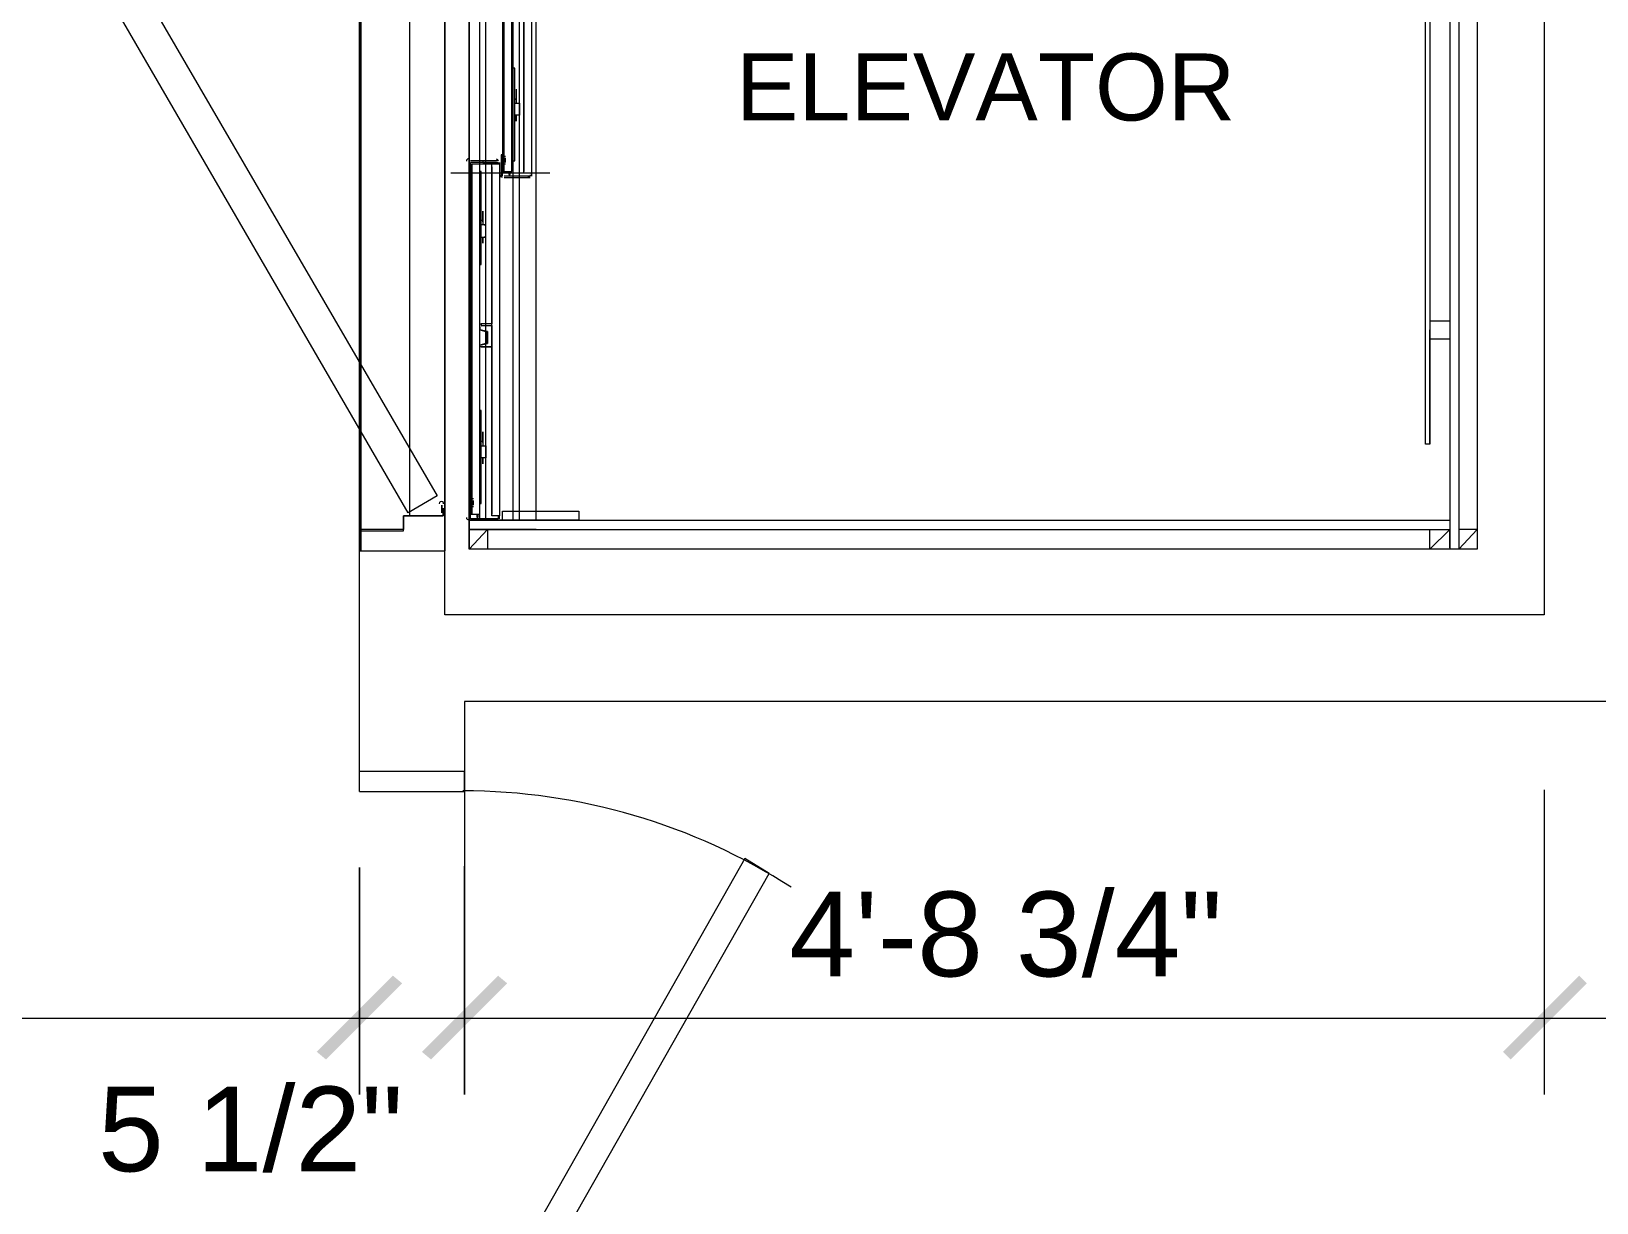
# Model space of a CAD drawing. Header units: millimetres. Extents: x 58 to 2247, y 57 to 1671.
# Drawn here: x 859.8 to 942, y 687.4 to 748.9 of the extents above; entities that cross this region are included whole.
import ezdxf

# ---------------------------------------------------------------- set-up
doc = ezdxf.new("R2010")
doc.units = ezdxf.units.MM
doc.header["$LTSCALE"] = 0.5
for name, color, linetype in [('PDF_Geometry', 7, 'Continuous'), ('PDF_Solid Fills', 7, 'Continuous'), ('PDF_Text', 7, 'Continuous')]:
    doc.layers.add(name, color=color, linetype=linetype)
doc.styles.add('PDF ArialMT', font='arial.ttf')

msp = doc.modelspace()

# ---------------------------------------------------------------- linework, layer by layer
at = {"layer": 'PDF_Geometry', "lineweight": 20}
for points in [[(877.021, 709.01), (877.021, 786.529), (1026.06, 786.529), (1026.06, 798.529), (1054.54, 798.529)], [(939.261, 780.289), (939.261, 718.29), (881.501, 718.29), (881.501, 781.009), (939.261, 781.009)], [(979.181, 713.73), (882.541, 713.73), (882.541, 709.01)]]:
    msp.add_lwpolyline(points, dxfattribs=at)
at = {"layer": 'PDF_Geometry', "color": 253, "lineweight": 5, "true_color": 0xa1a1a1}
for points in [[(882.781, 723.25), (886.301, 723.25), (886.301, 776.369), (882.781, 776.369)], [(886.061, 759.969), (886.061, 760.049), (886.061, 759.969), (886.061, 741.489), (885.661, 741.489), (885.661, 759.969)], [(883.501, 738.13), (883.501, 737.81)], [(883.501, 726.53), (883.501, 726.21)]]:
    msp.add_lwpolyline(points, close=True, dxfattribs=at)
for points in [[(883.341, 723.25), (883.341, 776.369)], [(883.661, 723.25), (883.661, 776.369)], [(885.101, 723.25), (885.101, 776.369)], [(885.421, 723.25), (885.421, 776.369)], [(886.301, 721.73), (882.781, 721.73), (882.781, 770.529)], [(884.621, 741.569), (884.621, 759.969), (885.901, 759.969), (885.901, 760.049), (884.541, 760.049), (884.541, 741.569), (885.021, 741.569), (885.021, 759.969)], [(885.661, 759.809), (885.661, 751.569), (885.101, 751.569), (885.101, 751.489), (885.661, 751.489), (885.661, 750.369), (885.661, 741.569)], [(885.021, 742.129), (885.181, 742.129), (885.181, 747.009), (885.021, 747.009)], [(885.181, 745.409), (885.181, 745.329), (885.181, 745.569), (885.181, 745.889)], [(885.181, 745.169), (885.341, 745.169), (885.421, 745.169), (885.421, 744.529), (885.341, 744.529), (885.181, 744.529), (885.181, 744.209)], [(885.181, 745.169), (885.181, 745.169)], [(885.261, 745.889), (885.261, 745.169), (885.341, 745.169)], [(885.261, 745.169), (885.261, 745.169)], [(885.181, 744.529), (885.181, 744.529)], [(885.341, 744.529), (885.261, 744.529), (885.261, 744.209)], [(885.181, 744.209), (885.181, 744.209)], [(882.781, 742.049), (882.781, 741.249), (882.861, 741.249)], [(883.501, 742.129), (882.861, 742.129)], [(882.941, 723.57), (882.941, 741.969), (884.221, 741.969), (884.221, 742.049), (882.861, 742.049), (882.861, 723.57), (883.341, 723.57), (883.341, 741.969)], [(883.981, 741.809), (883.981, 733.57), (883.421, 733.57), (883.421, 733.49), (883.981, 733.49), (883.981, 732.37), (883.981, 723.57)], [(884.381, 742.049), (884.381, 741.969), (884.381, 723.49), (883.981, 723.49), (883.981, 741.969), (884.381, 741.969)], [(884.301, 742.049), (884.301, 742.049)], [(884.541, 741.329), (884.541, 742.449), (884.461, 742.449), (884.461, 741.329)], [(884.621, 742.449), (884.621, 742.449)], [(884.701, 742.369), (884.621, 742.369)], [(884.621, 741.809), (884.621, 741.889), (884.621, 741.969), (884.701, 741.969)], [(884.621, 741.809), (884.621, 741.809)], [(884.701, 742.369), (884.701, 742.369)], [(884.701, 742.049), (884.701, 742.129), (884.701, 742.209), (884.701, 742.289)], [(884.701, 741.969), (884.701, 741.969)], [(887.021, 741.489), (881.821, 741.489)], [(882.781, 741.489), (882.781, 734.45)], [(883.341, 736.69), (883.421, 736.69), (883.421, 741.569), (883.341, 741.569)], [(884.621, 741.729), (884.621, 741.729)], [(884.621, 741.329), (884.621, 741.329)], [(885.981, 741.329), (884.621, 741.329)], [(884.621, 741.249), (885.981, 741.249)], [(884.861, 741.569), (884.861, 741.409), (884.941, 741.409), (884.941, 741.569)], [(885.661, 741.569), (885.661, 741.569)], [(885.981, 741.329), (885.981, 741.329)], [(886.061, 741.489), (886.061, 741.329), (886.061, 741.489)], [(886.301, 741.489), (886.301, 741.489)], [(883.421, 739.01), (883.501, 739.01), (883.501, 738.93), (883.501, 739.17), (883.501, 739.49), (883.501, 738.77)], [(883.501, 739.49), (883.501, 739.49)], [(883.421, 738.13), (883.501, 738.13), (883.661, 738.13), (883.661, 738.77), (883.501, 738.77), (883.421, 738.77)], [(883.501, 739.17), (883.501, 739.17)], [(883.581, 738.77), (883.661, 738.77)], [(883.661, 738.77), (883.661, 738.77)], [(883.661, 738.77), (883.661, 738.77)], [(883.581, 738.13), (883.581, 738.13)], [(883.661, 738.13), (883.581, 738.13)], [(883.661, 738.13), (883.661, 738.13)], [(883.661, 738.13), (883.661, 738.13)], [(883.341, 733.57), (883.421, 733.57)], [(883.341, 733.49), (883.341, 733.49)], [(883.341, 733.41), (883.341, 733.25)], [(883.661, 733.17), (883.741, 733.17), (883.341, 733.25), (883.661, 733.17), (883.661, 732.53), (883.341, 732.45), (883.741, 732.53), (883.741, 733.17), (883.741, 732.53), (883.661, 732.53)], [(883.341, 733.25), (883.341, 733.25)], [(883.341, 733.25), (883.341, 733.25)], [(883.421, 733.41), (883.421, 733.41)], [(883.421, 733.41), (883.421, 733.41)], [(883.341, 732.45), (883.341, 732.45)], [(883.341, 732.45), (883.341, 732.45)], [(883.341, 732.37), (883.341, 732.37)], [(883.421, 732.37), (883.341, 732.37)], [(883.421, 732.45), (883.421, 732.45)], [(883.421, 732.45), (883.421, 732.45)], [(883.421, 732.37), (883.421, 732.37)], [(883.421, 732.37), (883.981, 732.37), (883.421, 732.37)], [(883.341, 724.13), (883.421, 724.13), (883.421, 729.01), (883.341, 729.01)], [(883.421, 727.41), (883.501, 727.41), (883.501, 727.33), (883.501, 727.57), (883.501, 727.89), (883.501, 727.17)], [(883.581, 727.17), (883.661, 727.17), (883.661, 726.53), (883.501, 726.53), (883.421, 726.53)], [(883.421, 727.17), (883.501, 727.17), (883.661, 727.17)], [(883.581, 727.17), (883.581, 727.17)], [(883.661, 726.53), (883.581, 726.53)], [(884.301, 723.49), (884.301, 723.33), (882.861, 723.33), (882.861, 724.45), (882.781, 724.45), (882.781, 723.33)], [(884.541, 723.25), (884.541, 723.73), (888.541, 723.73), (888.541, 723.25), (882.781, 723.25)], [(882.941, 724.45), (882.941, 724.45)], [(883.021, 724.37), (882.941, 724.37)], [(882.941, 723.73), (882.941, 723.81), (882.941, 723.89), (882.941, 723.97), (883.021, 723.97)], [(883.021, 724.37), (883.021, 724.37)], [(883.021, 724.05), (883.021, 724.13), (883.021, 724.21), (883.021, 724.29)], [(883.021, 723.97), (883.021, 723.97)], [(882.861, 723.33), (882.861, 723.33)], [(882.861, 723.25), (884.301, 723.25)], [(883.181, 723.57), (883.181, 723.41), (883.261, 723.41), (883.261, 723.57)], [(883.981, 723.57), (883.981, 723.57)], [(884.301, 723.33), (884.301, 723.33)], [(884.381, 723.33), (884.381, 723.49)], [(886.301, 722.77), (882.781, 722.77)]]:
    msp.add_lwpolyline(points, dxfattribs=at)
at = {"layer": 'PDF_Geometry', "lineweight": 18}
for points in [[(882.781, 723.49), (882.781, 721.73), (882.781, 768.769), (935.741, 768.769), (935.741, 721.73), (882.781, 721.73), (883.741, 722.77), (883.741, 721.73)], [(934.301, 768.769), (934.301, 721.73)], [(935.741, 768.769), (934.781, 768.769), (934.781, 721.73), (935.741, 722.77), (934.781, 722.77)], [(933.261, 733.73), (934.301, 733.73), (934.301, 732.77), (933.261, 732.77)], [(933.261, 727.25), (933.261, 733.25)], [(882.781, 723.25), (934.301, 723.25)], [(882.781, 722.77), (934.301, 722.77)], [(934.301, 721.81), (934.301, 722.77), (933.261, 721.73), (933.261, 722.77)]]:
    msp.add_lwpolyline(points, dxfattribs=at)
msp.add_lwpolyline([(933.021, 727.25), (933.021, 763.249), (933.261, 763.249), (933.261, 727.25)], close=True, dxfattribs=at)
at = {"layer": 'PDF_Geometry', "lineweight": 9}
for points in [[(881.501, 761.409), (877.021, 761.409), (877.021, 721.65), (881.501, 721.65)], [(877.101, 761.409), (877.101, 721.65)], [(877.101, 722.05), (877.101, 761.009)], [(881.501, 761.409), (881.501, 721.65), (881.501, 761.409)], [(879.661, 723.49), (879.661, 759.489)], [(881.341, 724.05), (881.341, 723.65), (881.341, 724.05)], [(881.421, 724.05), (881.421, 724.05)], [(877.101, 722.69), (879.341, 722.69), (879.341, 723.49), (879.341, 722.77), (877.021, 722.77)], [(881.501, 722.37), (881.501, 722.37)], [(877.021, 709.01), (882.541, 709.01), (882.541, 710.05), (877.021, 710.05)]]:
    msp.add_lwpolyline(points, dxfattribs=at)
for points in [[(861.661, 754.529), (863.181, 755.329), (881.101, 724.53), (879.581, 723.65)], [(881.421, 723.49), (881.421, 723.89), (881.421, 723.49), (879.341, 723.49)], [(882.541, 676.53), (898.541, 704.69), (897.261, 705.49), (881.261, 677.25)]]:
    msp.add_lwpolyline(points, close=True, dxfattribs=at)
at = {"layer": 'PDF_Geometry', "color": 253, "lineweight": 5, "true_color": 0xa1a1a1}
msp.add_lwpolyline([(884.204, 742.239, -0.414215), (884.301, 742.129), (883.501, 742.129), (883.501, 742.049), (884.301, 742.049), (884.301, 741.969)], format="xyb", dxfattribs=at)
at = {"layer": 'PDF_Geometry', "lineweight": 5}
for points in [[(882.541, 709.09), (882.541, 693.09), (882.541, 705.09)], [(939.261, 709.09), (939.261, 693.09)], [(812.062, 697.09), (881.021, 697.09)], [(873.021, 697.09), (886.541, 697.09)], [(878.541, 697.09), (943.261, 697.09)], [(940.781, 697.09), (1047.5, 697.09)]]:
    msp.add_lwpolyline(points, dxfattribs=at)
msp.add_lwpolyline([(877.021, 693.09), (877.021, 705.01)], close=True, dxfattribs=at)
at = {"layer": 'PDF_Geometry', "color": 253, "lineweight": 5, "true_color": 0xa1a1a1}
for centre, start, end in [((882.764, 742.119), 89.99986, 180.00014), ((884.524, 741.399), 179.99986, 270.00014), ((885.884, 741.399), 269.99986, 0.00014), ((882.764, 723.399), 179.99986, 270.00014), ((884.204, 723.399), 269.99986, 0.00014)]:
    msp.add_arc(centre, 0.12, start, end, dxfattribs=at)
at = {"layer": 'PDF_Geometry', "lineweight": 9}
msp.add_arc((881.324, 724.119), 0.12, 359.99986, 180.00014, dxfattribs=at)
at = {"layer": 'PDF_Geometry', "lineweight": 5}
msp.add_arc((882.444, 677.077), 31.96, 57.31017, 90, dxfattribs=at)
at = {"layer": 'PDF_Solid Fills', "transparency": 33554559}
for points in [[(874.781, 695.33), (875.261, 694.93), (878.781, 699.33)], [(878.781, 699.33), (875.261, 694.93), (874.781, 695.33)], [(875.261, 694.93), (878.781, 699.33), (879.261, 698.93)], [(879.261, 698.93), (878.781, 699.33), (875.261, 694.93)], [(884.301, 699.33), (880.781, 694.93), (880.301, 695.33)], [(880.301, 695.33), (880.781, 694.93), (884.301, 699.33)], [(884.781, 698.93), (884.301, 699.33), (880.781, 694.93)], [(880.781, 694.93), (884.301, 699.33), (884.781, 698.93)], [(937.101, 695.33), (937.501, 694.93), (941.101, 699.33)], [(937.501, 694.93), (941.101, 699.33), (941.501, 698.93)]]:
    msp.add_solid(points, dxfattribs=at)

# ---------------------------------------------------------------- texts
at = {"layer": 'PDF_Text', "attachment_point": 4, "style": 'PDF ArialMT'}
for s, insert, char_height in [('ELEVATOR', (896.805, 745.987), 3.5205), ('4\'-8 3/4"', (899.605, 701.488), 4.4518), ('5 1/2"', (863.284, 691.248), 4.4518)]:
    msp.add_mtext(s, dxfattribs=dict(at, insert=insert, char_height=char_height))

doc.saveas('drawing.dxf')
